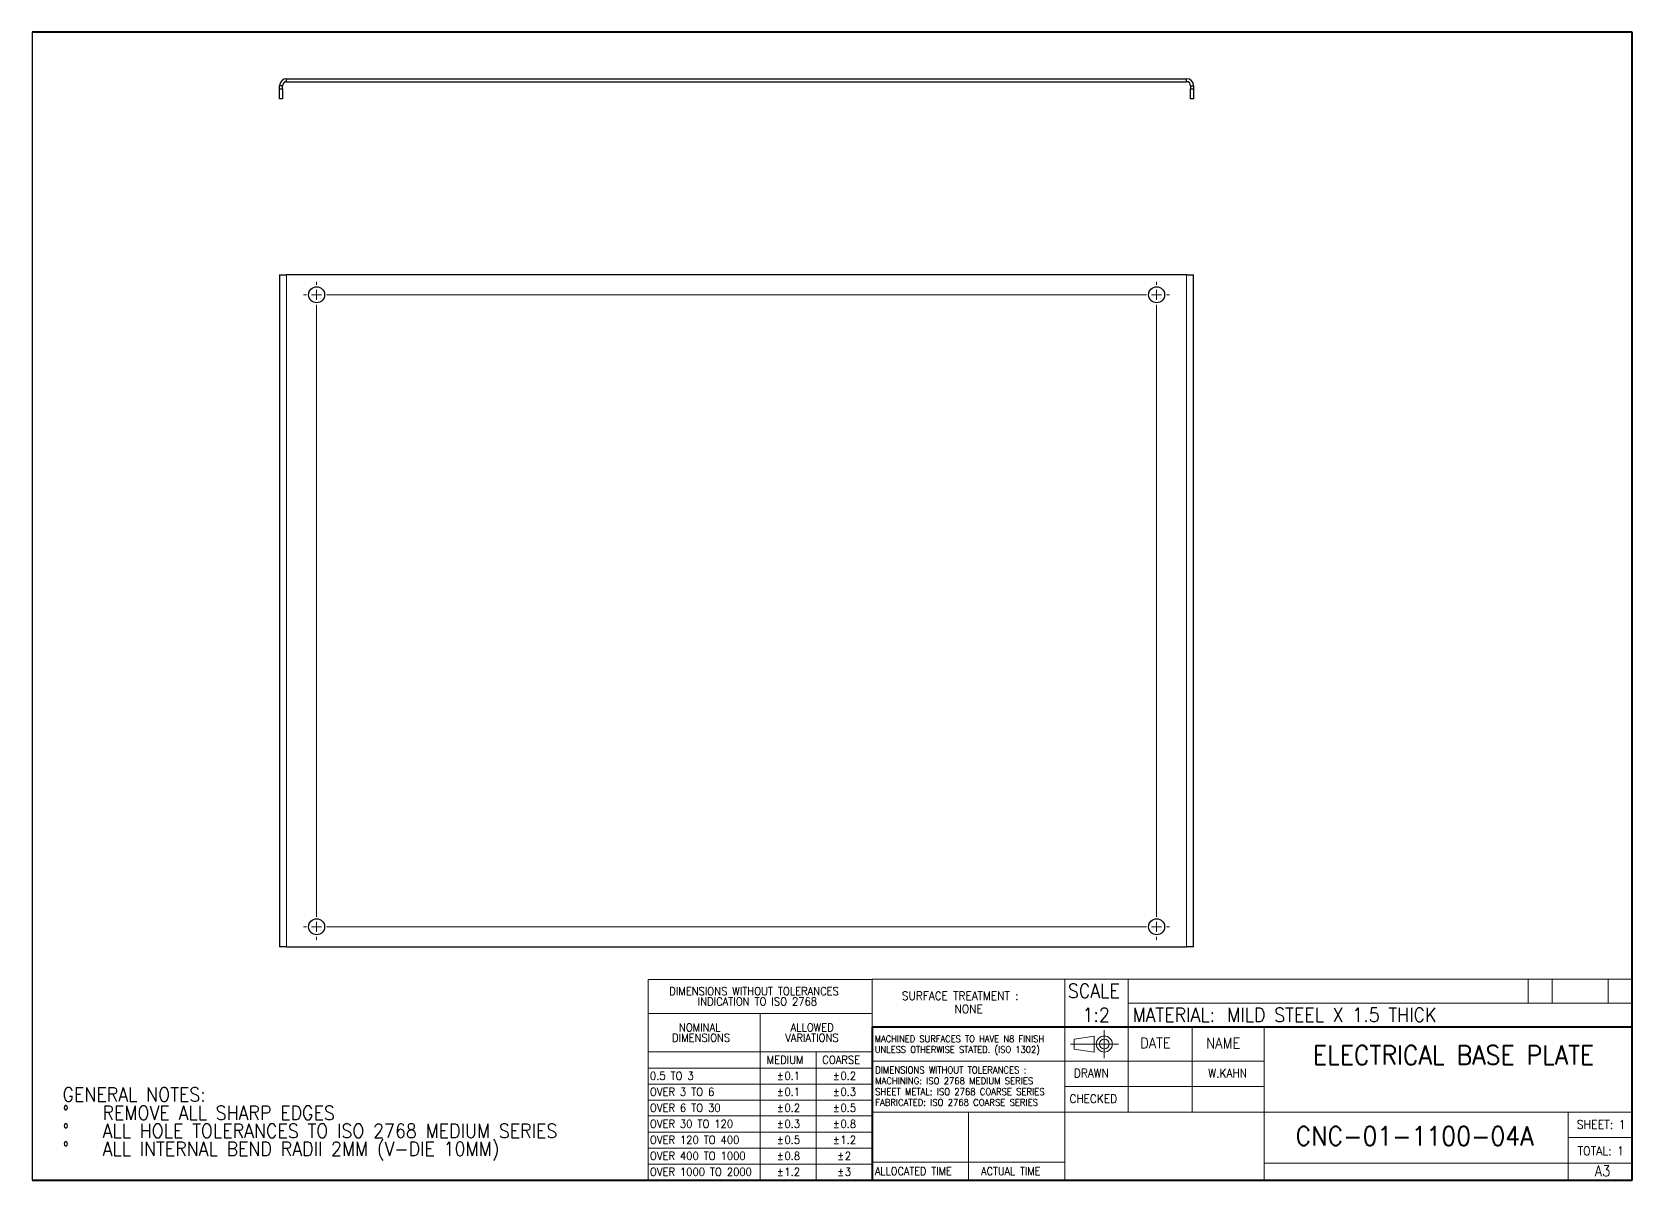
# Model space of a CAD drawing. Header units: millimetres. Extents: x 15 to 1014, y -55 to 292.
# Drawn here: x 15 to 415, y 5 to 292 of the extents above; entities that cross this region are included whole.
import ezdxf

# ---------------------------------------------------------------- set-up
doc = ezdxf.new("R2010")
doc.units = ezdxf.units.MM
doc.linetypes.add('CENTERX2', pattern=[101.6, 63.5, -12.7, 12.7, -12.7])
doc.layers.get('0').update_dxf_attribs({"linetype": 'CONTINUOUS', "true_color": 0xffffff})
doc.styles.add('textstyle0', font='')
doc.styles.add('textstyle1', font='')
doc.styles.add('textstyle10', font='')
doc.styles.add('textstyle11', font='')
doc.styles.add('textstyle12', font='')
doc.styles.add('textstyle13', font='')
doc.styles.add('textstyle14', font='')
doc.styles.add('textstyle15', font='')
doc.styles.add('textstyle16', font='')
doc.styles.add('textstyle17', font='')
doc.styles.add('textstyle18', font='')
doc.styles.add('textstyle19', font='')
doc.styles.add('textstyle2', font='')
doc.styles.add('textstyle20', font='')
doc.styles.add('textstyle21', font='')
doc.styles.add('textstyle22', font='')
doc.styles.add('textstyle23', font='')
doc.styles.add('textstyle24', font='')
doc.styles.add('textstyle25', font='')
doc.styles.add('textstyle26', font='')
doc.styles.add('textstyle27', font='')
doc.styles.add('textstyle28', font='')
doc.styles.add('textstyle29', font='')
doc.styles.add('textstyle3', font='')
doc.styles.add('textstyle30', font='')
doc.styles.add('textstyle31', font='')
doc.styles.add('textstyle32', font='')
doc.styles.add('textstyle33', font='')
doc.styles.add('textstyle34', font='')
doc.styles.add('textstyle35', font='')
doc.styles.add('textstyle36', font='')
doc.styles.add('textstyle37', font='')
doc.styles.add('textstyle38', font='')
doc.styles.add('textstyle39', font='')
doc.styles.add('textstyle4', font='')
doc.styles.add('textstyle40', font='')
doc.styles.add('textstyle41', font='')
doc.styles.add('textstyle42', font='')
doc.styles.add('textstyle43', font='')
doc.styles.add('textstyle44', font='')
doc.styles.add('textstyle45', font='')
doc.styles.add('textstyle46', font='')
doc.styles.add('textstyle47', font='')
doc.styles.add('textstyle48', font='')
doc.styles.add('textstyle49', font='')
doc.styles.add('textstyle5', font='')
doc.styles.add('textstyle50', font='')
doc.styles.add('textstyle51', font='')
doc.styles.add('textstyle52', font='')
doc.styles.add('textstyle53', font='')
doc.styles.add('textstyle54', font='')
doc.styles.add('textstyle55', font='')
doc.styles.add('textstyle6', font='')
doc.styles.add('textstyle67', font='')
doc.styles.add('textstyle68', font='')
doc.styles.add('textstyle69', font='')
doc.styles.add('textstyle7', font='')
doc.styles.add('textstyle70', font='')
doc.styles.add('textstyle71', font='')
doc.styles.add('textstyle72', font='')
doc.styles.add('textstyle73', font='')
doc.styles.add('textstyle74', font='')
doc.styles.add('textstyle75', font='')
doc.styles.add('textstyle76', font='')
doc.styles.add('textstyle77', font='')
doc.styles.add('textstyle78', font='')
doc.styles.add('textstyle79', font='')
doc.styles.add('textstyle8', font='')
doc.styles.add('textstyle80', font='')
doc.styles.add('textstyle81', font='')
doc.styles.add('textstyle82', font='')
doc.styles.add('textstyle83', font='')
doc.styles.add('textstyle84', font='')
doc.styles.add('textstyle9', font='')
doc.styles.get('textstyle0').set_extended_font_data('standard')
doc.styles.get('textstyle1').set_extended_font_data('standard')
doc.styles.get('textstyle10').set_extended_font_data('standard')
doc.styles.get('textstyle11').set_extended_font_data('standard')
doc.styles.get('textstyle12').set_extended_font_data('standard')
doc.styles.get('textstyle13').set_extended_font_data('standard')
doc.styles.get('textstyle14').set_extended_font_data('standard')
doc.styles.get('textstyle15').set_extended_font_data('standard')
doc.styles.get('textstyle16').set_extended_font_data('standard')
doc.styles.get('textstyle17').set_extended_font_data('standard')
doc.styles.get('textstyle18').set_extended_font_data('standard')
doc.styles.get('textstyle19').set_extended_font_data('standard')
doc.styles.get('textstyle2').set_extended_font_data('standard')
doc.styles.get('textstyle20').set_extended_font_data('standard')
doc.styles.get('textstyle21').set_extended_font_data('standard')
doc.styles.get('textstyle22').set_extended_font_data('standard')
doc.styles.get('textstyle23').set_extended_font_data('standard')
doc.styles.get('textstyle24').set_extended_font_data('standard')
doc.styles.get('textstyle25').set_extended_font_data('standard')
doc.styles.get('textstyle26').set_extended_font_data('standard')
doc.styles.get('textstyle27').set_extended_font_data('standard')
doc.styles.get('textstyle28').set_extended_font_data('standard')
doc.styles.get('textstyle29').set_extended_font_data('standard')
doc.styles.get('textstyle3').set_extended_font_data('standard')
doc.styles.get('textstyle30').set_extended_font_data('standard')
doc.styles.get('textstyle31').set_extended_font_data('standard')
doc.styles.get('textstyle32').set_extended_font_data('standard')
doc.styles.get('textstyle33').set_extended_font_data('standard')
doc.styles.get('textstyle34').set_extended_font_data('standard')
doc.styles.get('textstyle35').set_extended_font_data('standard')
doc.styles.get('textstyle36').set_extended_font_data('standard')
doc.styles.get('textstyle37').set_extended_font_data('standard')
doc.styles.get('textstyle38').set_extended_font_data('standard')
doc.styles.get('textstyle39').set_extended_font_data('standard')
doc.styles.get('textstyle4').set_extended_font_data('standard')
doc.styles.get('textstyle40').set_extended_font_data('standard')
doc.styles.get('textstyle41').set_extended_font_data('standard')
doc.styles.get('textstyle42').set_extended_font_data('standard')
doc.styles.get('textstyle43').set_extended_font_data('standard')
doc.styles.get('textstyle44').set_extended_font_data('standard')
doc.styles.get('textstyle45').set_extended_font_data('standard')
doc.styles.get('textstyle46').set_extended_font_data('standard')
doc.styles.get('textstyle47').set_extended_font_data('standard')
doc.styles.get('textstyle48').set_extended_font_data('standard')
doc.styles.get('textstyle49').set_extended_font_data('standard')
doc.styles.get('textstyle5').set_extended_font_data('standard')
doc.styles.get('textstyle50').set_extended_font_data('standard')
doc.styles.get('textstyle51').set_extended_font_data('standard')
doc.styles.get('textstyle52').set_extended_font_data('standard')
doc.styles.get('textstyle53').set_extended_font_data('standard')
doc.styles.get('textstyle54').set_extended_font_data('standard')
doc.styles.get('textstyle55').set_extended_font_data('standard')
doc.styles.get('textstyle6').set_extended_font_data('standard')
doc.styles.get('textstyle67').set_extended_font_data('standard')
doc.styles.get('textstyle68').set_extended_font_data('standard')
doc.styles.get('textstyle69').set_extended_font_data('standard')
doc.styles.get('textstyle7').set_extended_font_data('standard')
doc.styles.get('textstyle70').set_extended_font_data('standard')
doc.styles.get('textstyle71').set_extended_font_data('standard')
doc.styles.get('textstyle72').set_extended_font_data('standard')
doc.styles.get('textstyle73').set_extended_font_data('standard')
doc.styles.get('textstyle74').set_extended_font_data('standard')
doc.styles.get('textstyle75').set_extended_font_data('standard')
doc.styles.get('textstyle76').set_extended_font_data('standard')
doc.styles.get('textstyle77').set_extended_font_data('standard')
doc.styles.get('textstyle78').set_extended_font_data('standard')
doc.styles.get('textstyle79').set_extended_font_data('standard')
doc.styles.get('textstyle8').set_extended_font_data('standard')
doc.styles.get('textstyle80').set_extended_font_data('standard')
doc.styles.get('textstyle81').set_extended_font_data('standard')
doc.styles.get('textstyle82').set_extended_font_data('standard')
doc.styles.get('textstyle83').set_extended_font_data('standard')
doc.styles.get('textstyle84').set_extended_font_data('standard')
doc.styles.get('textstyle9').set_extended_font_data('standard')

# ---------------------------------------------------------------- blocks, each defined once
blk = doc.blocks.new('SW_NOTE_0')
at = {"color": 0, "linetype": 'CONTINUOUS', "lineweight": 0, "char_height": 3.5, "attachment_point": 1}
for s, insert, style in [('GENERAL NOTES:', (0, 4.51), 'textstyle0'), ('%%d', (0, -0.01), 'textstyle2'), ('REMOVE ALL SHARP EDGES', (10, -0.01), 'textstyle1'), ('%%d', (0, -4.54), 'textstyle4'), ('ALL HOLE TOLERANCES TO ISO 2768 MEDIUM SERIES', (10, -4.54), 'textstyle3'), ('%%d', (0, -9.07), 'textstyle6'), ('ALL INTERNAL BEND RADII 2MM (V-DIE 10MM)', (10, -9.07), 'textstyle5')]:
    blk.add_mtext(s, dxfattribs=dict(at, insert=insert, style=style))
blk = doc.blocks.new('SW_NOTE_1')
at = {"color": 0, "linetype": 'CONTINUOUS', "lineweight": 0, "char_height": 1.7, "attachment_point": 1}
for s, insert, style in [('DIMENSIONS WITHOUT TOLERANCES :', (0, 2.19), 'textstyle7'), ('SHEET METAL: ISO 2768 COARSE SERIES', (0, -3.21), 'textstyle9'), ('MACHINING: ISO 2768 MEDIUM SERIES', (0, -0.51), 'textstyle8'), ('FABRICATED: ISO 2768 COARSE SERIES', (0, -5.91), 'textstyle10')]:
    blk.add_mtext(s, dxfattribs=dict(at, insert=insert, style=style))
blk = doc.blocks.new('SW_NOTE_2')
at = {"color": 0, "linetype": 'CONTINUOUS', "lineweight": 0, "char_height": 1.67, "attachment_point": 1}
for s, insert, style in [('MACHINED SURFACES TO HAVE N8 FINISH', (0, 2.15), 'textstyle11'), ('UNLESS OTHERWISE STATED. (ISO 1302)', (0, -0.52), 'textstyle12')]:
    blk.add_mtext(s, dxfattribs=dict(at, insert=insert, style=style))
blk = doc.blocks.new('SW_TABLEANNOTATION_0')
at = {"color": 0, "linetype": 'CONTINUOUS', "lineweight": 0}
for p, q in [((0, 0), (0, -50.13)), ((56, 0), (0, 0)), ((56, -50.13), (56, 0)), ((0, -8.5), (56, -8.5)), ((28, -8.5), (28, -50.13)), ((0, -18.12), (56, -18.12)), ((42, -18.12), (42, -50.13)), ((0, -22.13), (56, -22.13)), ((0, -26.13), (56, -26.13)), ((0, -30.13), (56, -30.13)), ((0, -34.12), (56, -34.12)), ((0, -38.13), (56, -38.13)), ((0, -42.13), (56, -42.13)), ((0, -46.13), (56, -46.13)), ((0, -50.13), (56, -50.13))]:
    blk.add_line(p, q, dxfattribs=at)
at = {"color": 0, "linetype": 'CONTINUOUS', "lineweight": 0, "char_height": 2, "attachment_point": 1}
for s, insert, style in [('DIMENSIONS WITHOUT TOLERANCES', (5.31, -1.92), 'textstyle13'), ('INDICATION TO ISO 2768', (12.42, -4.51), 'textstyle14'), ('NOMINAL', (7.74, -10.99), 'textstyle15'), ('ALLOWED', (35.64, -10.99), 'textstyle17'), ('DIMENSIONS', (6.01, -13.57), 'textstyle16'), ('VARIATIONS', (34.3, -13.57), 'textstyle18'), ('MEDIUM', (29.67, -19.09), 'textstyle19'), ('COARSE', (43.58, -19.09), 'textstyle20'), ('0.5 TO 3', (0.5, -23.09), 'textstyle21'), ('%%p', (32.2, -23.09), 'textstyle22'), ('0.1', (34.11, -23.09), 'textstyle23'), ('%%p', (46.2, -23.09), 'textstyle24'), ('0.2', (48.11, -23.09), 'textstyle25'), ('OVER 3 TO 6', (0.5, -27.09), 'textstyle26'), ('%%p', (32.2, -27.09), 'textstyle27'), ('0.1', (34.11, -27.09), 'textstyle28'), ('%%p', (46.2, -27.09), 'textstyle29'), ('0.3', (48.11, -27.09), 'textstyle30'), ('OVER 6 TO 30', (0.5, -31.09), 'textstyle31'), ('%%p', (32.2, -31.09), 'textstyle32'), ('0.2', (34.11, -31.09), 'textstyle33'), ('%%p', (46.2, -31.09), 'textstyle34'), ('0.5', (48.11, -31.09), 'textstyle35'), ('OVER 30 TO 120', (0.5, -35.09), 'textstyle36'), ('%%p', (32.2, -35.09), 'textstyle37'), ('0.3', (34.11, -35.09), 'textstyle38'), ('%%p', (46.2, -35.09), 'textstyle39'), ('0.8', (48.11, -35.09), 'textstyle40'), ('OVER 120 TO 400', (0.5, -39.09), 'textstyle41'), ('%%p', (32.2, -39.09), 'textstyle42'), ('0.5', (34.11, -39.09), 'textstyle43'), ('%%p', (46.2, -39.09), 'textstyle44'), ('1.2', (48.11, -39.09), 'textstyle45'), ('OVER 400 TO 1000', (0.5, -43.09), 'textstyle46'), ('%%p', (32.2, -43.09), 'textstyle47'), ('0.8', (34.11, -43.09), 'textstyle48'), ('%%p', (47.31, -43.09), 'textstyle49'), ('2', (49.21, -43.09), 'textstyle50'), ('OVER 1000 TO 2000', (0.5, -47.09), 'textstyle51'), ('%%p', (32.2, -47.09), 'textstyle52'), ('1.2', (34.11, -47.09), 'textstyle53'), ('%%p', (47.31, -47.09), 'textstyle54'), ('3', (49.21, -47.09), 'textstyle55')]:
    blk.add_mtext(s, dxfattribs=dict(at, insert=insert, style=style))
blk = doc.blocks.new('SW_CENTERMARKSYMBOL_0')
at = {"color": 0, "linetype": 'CONTINUOUS', "lineweight": 0}
for p, q in [((-2.5, 0), (-3.25, 0)), ((0, 0), (-1.25, 0)), ((0, 2.5), (0, 3.25)), ((0, 0), (0, 1.25)), ((0, 0), (0, -1.25)), ((0, 0), (1.25, 0)), ((2.5, 0), (3.25, 0)), ((0, -2.5), (0, -3.25))]:
    blk.add_line(p, q, dxfattribs=at)
blk = doc.blocks.new('SW_CENTERMARKSYMBOL_1')
at = {"color": 0, "linetype": 'CONTINUOUS', "lineweight": 0}
for p, q in [((-2.5, 0), (-3.25, 0)), ((0, 0), (-1.25, 0)), ((0, 2.5), (0, 3.25)), ((0, 0), (0, 1.25)), ((0, 0), (0, -1.25)), ((0, 0), (1.25, 0)), ((2.5, 0), (3.25, 0)), ((0, -2.5), (0, -3.25))]:
    blk.add_line(p, q, dxfattribs=at)
blk = doc.blocks.new('SW_CENTERMARKSYMBOL_2')
at = {"color": 0, "linetype": 'CONTINUOUS', "lineweight": 0}
for p, q in [((-2.5, 0), (-3.25, 0)), ((0, 0), (-1.25, 0)), ((0, 2.5), (0, 3.25)), ((0, 0), (0, 1.25)), ((0, 0), (0, -1.25)), ((0, 0), (1.25, 0)), ((2.5, 0), (3.25, 0)), ((0, -2.5), (0, -3.25))]:
    blk.add_line(p, q, dxfattribs=at)
blk = doc.blocks.new('SW_CENTERMARKSYMBOL_3')
at = {"color": 0, "linetype": 'CONTINUOUS', "lineweight": 0}
for p, q in [((-2.5, 0), (-3.25, 0)), ((0, 0), (-1.25, 0)), ((0, 2.5), (0, 3.25)), ((0, 0), (0, 1.25)), ((0, 0), (0, -1.25)), ((0, 0), (1.25, 0)), ((2.5, 0), (3.25, 0)), ((0, -2.5), (0, -3.25))]:
    blk.add_line(p, q, dxfattribs=at)
blk = doc.blocks.new('SW_CENTERMARKSYMBOL_4')
at = {"color": 0, "linetype": 'CONTINUOUS', "lineweight": 0}
for p, q in [((-2.5, 0), (-3.25, 0)), ((0, 0), (-1.25, 0)), ((0, 2.5), (0, 3.25)), ((0, 0), (0, 1.25)), ((0, 0), (0, -1.25)), ((0, 0), (1.25, 0)), ((2.5, 0), (207.5, 0)), ((210, 0), (208.75, 0)), ((210, 2.5), (210, 3.25)), ((210, 0), (210, 1.25)), ((210, 0), (210, -1.25)), ((210, 0), (211.25, 0)), ((212.5, 0), (213.25, 0)), ((0, -155.5), (0, -2.5)), ((210, -155.5), (210, -2.5)), ((-2.5, -158), (-3.25, -158)), ((0, -158), (-1.25, -158)), ((0, -158), (0, -156.75)), ((0, -158), (0, -159.25)), ((0, -158), (1.25, -158)), ((2.5, -158), (207.5, -158)), ((210, -158), (208.75, -158)), ((210, -158), (210, -156.75)), ((210, -158), (210, -159.25)), ((210, -158), (211.25, -158)), ((212.5, -158), (213.25, -158)), ((0, -160.5), (0, -161.25)), ((210, -160.5), (210, -161.25))]:
    blk.add_line(p, q, dxfattribs=at)

msp = doc.modelspace()

# ---------------------------------------------------------------- linework, layer by layer
at = {"color": 7, "linetype": 'CONTINUOUS', "lineweight": 40, "true_color": 0xffffff}
for p, q in [((415, 292), (15, 292)), ((415, 5), (415, 292)), ((415, 43.25), (225, 43.25)), ((225, 43.25), (225, 5)), ((15, 5), (415, 5))]:
    msp.add_line(p, q, dxfattribs=at)
at = {"color": 7, "linetype": 'CONTINUOUS', "lineweight": 30, "true_color": 0xffffff}
for p, q in [((15, 292), (15, 5)), ((78.66, 279.58), (78.66, 280.33)), ((78.66, 280.33), (303.66, 280.33)), ((303.66, 279.58), (303.66, 280.33)), ((77.66, 278.58), (76.91, 278.58)), ((76.91, 277.83), (76.91, 278.58)), ((76.91, 277.83), (77.66, 277.83)), ((76.91, 275.33), (76.91, 277.83)), ((77.66, 277.83), (77.66, 278.58)), ((77.66, 277.83), (77.66, 275.33)), ((78.66, 279.58), (303.66, 279.58)), ((304.66, 278.58), (305.41, 278.58)), ((304.66, 278.58), (304.66, 277.83)), ((304.66, 277.83), (305.41, 277.83)), ((304.66, 275.33), (304.66, 277.83)), ((305.41, 278.58), (305.41, 277.83)), ((305.41, 277.83), (305.41, 275.33)), ((77.66, 275.33), (76.91, 275.33)), ((305.41, 275.33), (304.66, 275.33)), ((76.91, 231.32), (76.91, 63.32)), ((76.91, 231.32), (78.66, 231.32)), ((303.66, 231.32), (78.66, 231.32)), ((303.66, 231.32), (305.41, 231.32)), ((305.41, 63.32), (305.41, 231.32)), ((78.66, 63.32), (76.91, 63.32)), ((78.66, 63.32), (303.66, 63.32)), ((305.41, 63.32), (303.66, 63.32))]:
    msp.add_line(p, q, dxfattribs=at)
at = {"color": 8, "linetype": 'CONTINUOUS', "lineweight": 0, "true_color": 0x808080}
for p, q in [((78.66, 231.32), (78.66, 63.32)), ((303.66, 63.32), (303.66, 231.32))]:
    msp.add_line(p, q, dxfattribs=at)
at = {"color": 7, "linetype": 'CONTINUOUS', "lineweight": 0, "true_color": 0xffffff}
for p, q in [((273.2, 55.25), (225, 55.25)), ((225, 55.25), (225, 43.25)), ((273.2, 43.25), (273.2, 55.25)), ((273.2, 55.25), (322, 55.25)), ((289, 55.25), (289, 43.25)), ((322, 55.25), (415, 55.25)), ((389, 55.25), (389, 49.25)), ((395, 55.25), (395, 49.25)), ((409, 55.25), (409, 49.25)), ((289, 49.25), (415, 49.25)), ((225, 43.25), (225, 5)), ((273.2, 43.25), (273.2, 5)), ((275.58, 40.25), (280.58, 41)), ((275.58, 40.25), (275.58, 37.75)), ((280.58, 41), (280.58, 37)), ((289, 43.25), (289, 22)), ((305, 22), (305, 43.25)), ((323, 5), (323, 43.25)), ((275.58, 37.75), (280.58, 37)), ((273.2, 34.75), (225, 34.75)), ((323, 34.75), (273.2, 34.75)), ((323, 28.37), (273.2, 28.37)), ((273.2, 22), (225, 22)), ((249.1, 22), (249.1, 5)), ((323, 22), (273.2, 22)), ((415, 22), (323, 22)), ((399, 5), (399, 22)), ((399, 15.62), (415, 15.62)), ((225, 9.5), (273.2, 9.5)), ((415, 9.25), (323, 9.25))]:
    msp.add_line(p, q, dxfattribs=at)
at = {"color": 7, "linetype": 'CENTERX2', "lineweight": 0, "true_color": 0xffffff}
for p, q in [((283.08, 35.5), (283.08, 42.5)), ((274.65, 39), (286.66, 39))]:
    msp.add_line(p, q, dxfattribs=at)
at = {"color": 7, "linetype": 'CONTINUOUS', "lineweight": 30, "true_color": 0xffffff}
for centre in [(86.16, 226.32), (296.16, 226.32), (86.16, 68.32), (296.16, 68.32)]:
    msp.add_circle(centre, 2, dxfattribs=at)
at = {"color": 7, "linetype": 'CONTINUOUS', "lineweight": 0, "true_color": 0xffffff}
for radius in [2, 1.25]:
    msp.add_circle((283.08, 39), radius, dxfattribs=at)
at = {"color": 7, "linetype": 'CONTINUOUS', "lineweight": 30, "true_color": 0xffffff}
for centre, radius, start, end in [((78.66, 278.58), 1.75, 90, 180), ((303.66, 278.58), 1.75, 0, 90), ((78.66, 278.58), 1, 90, 180), ((303.66, 278.58), 1, 0, 90)]:
    msp.add_arc(centre, radius, start, end, dxfattribs=at)

# ---------------------------------------------------------------- block references
at = {"color": 7, "linetype": 'CONTINUOUS', "lineweight": 0, "true_color": 0xffffff}
for name, p in [('SW_CENTERMARKSYMBOL_3', (86.16, 226.32)), ('SW_CENTERMARKSYMBOL_4', (86.16, 226.32)), ('SW_CENTERMARKSYMBOL_0', (296.16, 226.32)), ('SW_CENTERMARKSYMBOL_2', (86.16, 68.32)), ('SW_CENTERMARKSYMBOL_1', (296.16, 68.32)), ('SW_TABLEANNOTATION_0', (169, 55.13)), ('SW_NOTE_2', (225.69, 38.97)), ('SW_NOTE_1', (225.8, 31.15)), ('SW_NOTE_0', (22.62, 23.59))]:
    msp.add_blockref(name, p, dxfattribs=at)

# ---------------------------------------------------------------- texts
for s, insert, char_height, attachment_point, style in [('SURFACE TREATMENT :', (232.49, 52.1), 2.1167, 1, 'textstyle84'), ('SCALE', (273.97, 54.02), 3.5, 1, 'textstyle71'), ('NONE', (249.16, 48.83), 2.117, 2, 'textstyle81'), ('1:2', (281.04, 48.04), 3.5, 2, 'textstyle78'), ('MATERIAL:', (290.12, 48.06), 3.5, 1, 'textstyle83'), ('MILD STEEL X 1.5 THICK', (313.78, 48.05), 3.5, 1, 'textstyle77'), ('DATE', (292.02, 40.57), 2.646, 1, 'textstyle67'), ('NAME', (308.54, 40.55), 2.646, 1, 'textstyle68'), ('ELECTRICAL BASE PLATE', (370.38, 38.61), 4.7625, 2, 'textstyle73'), ('DRAWN', (275.46, 32.78), 2.117, 1, 'textstyle69'), ('W.KAHN', (313.91, 32.76), 2.117, 2, 'textstyle76'), ('CHECKED', (274.36, 26.37), 2.117, 1, 'textstyle70'), ('CNC-01-1100-04A', (360.63, 18.38), 4.7625, 2, 'textstyle72'), ('SHEET: 1', (407.28, 19.98), 2.2, 2, 'textstyle74'), ('TOTAL: 1', (407.2, 13.37), 2.2, 2, 'textstyle82'), ('ALLOCATED TIME', (225.74, 8.18), 1.95, 1, 'textstyle79'), ('ACTUAL TIME', (252.27, 8.19), 1.95, 1, 'textstyle80'), ('A3', (407.62, 8.59), 2.646, 2, 'textstyle75')]:
    msp.add_mtext(s, dxfattribs=dict(at, insert=insert, char_height=char_height, attachment_point=attachment_point, style=style))

doc.saveas('drawing.dxf')
